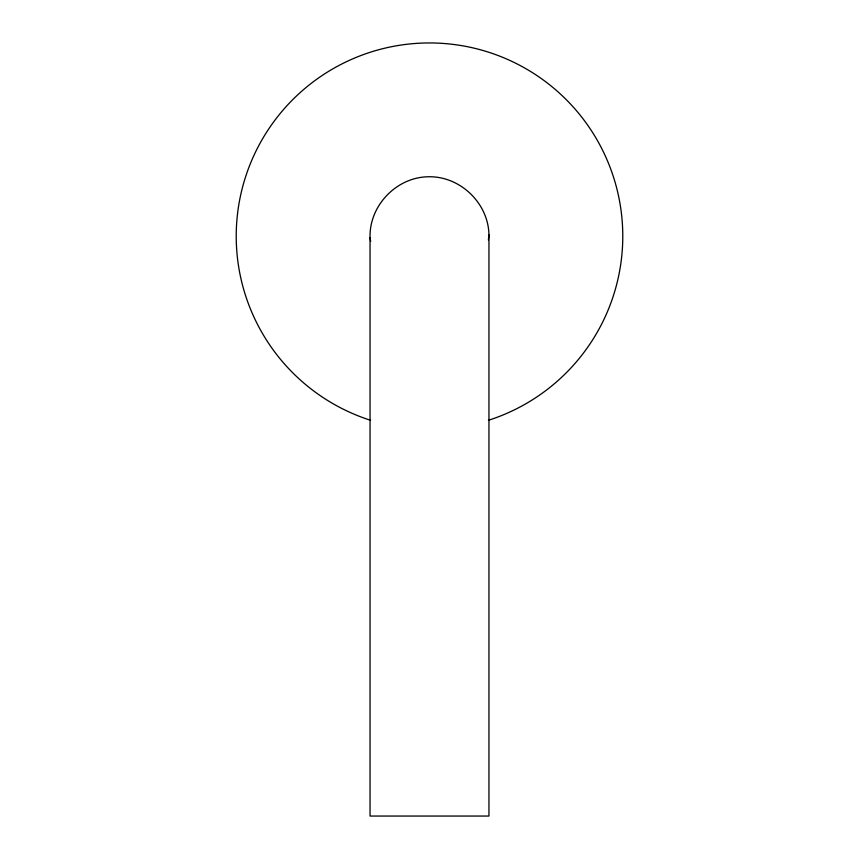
<?xml version="1.0" encoding="UTF-8"?>
<svg xmlns="http://www.w3.org/2000/svg" width="859" height="859" viewBox="0 0 859 859"><rect width="100%" height="100%" fill="white"/><g stroke="black" fill="none" stroke-linecap="round" stroke-linejoin="round"><path stroke-width="1.29" d="M370.046 237.621C369.102 205.806 396.278 177.319 428.104 176.771C459.919 175.827 488.406 203.003 488.954 234.829L488.954 816.05L370.046 816.05L370.046 237.621L370.648 241.454M488.395 239.972L488.954 234.829M370.583 420.298A193.275 193.275 0 0 1 272.969 122.848A193.275 193.275 0 0 1 586.031 122.848A193.275 193.275 0 0 1 488.417 420.298"/></g></svg>
